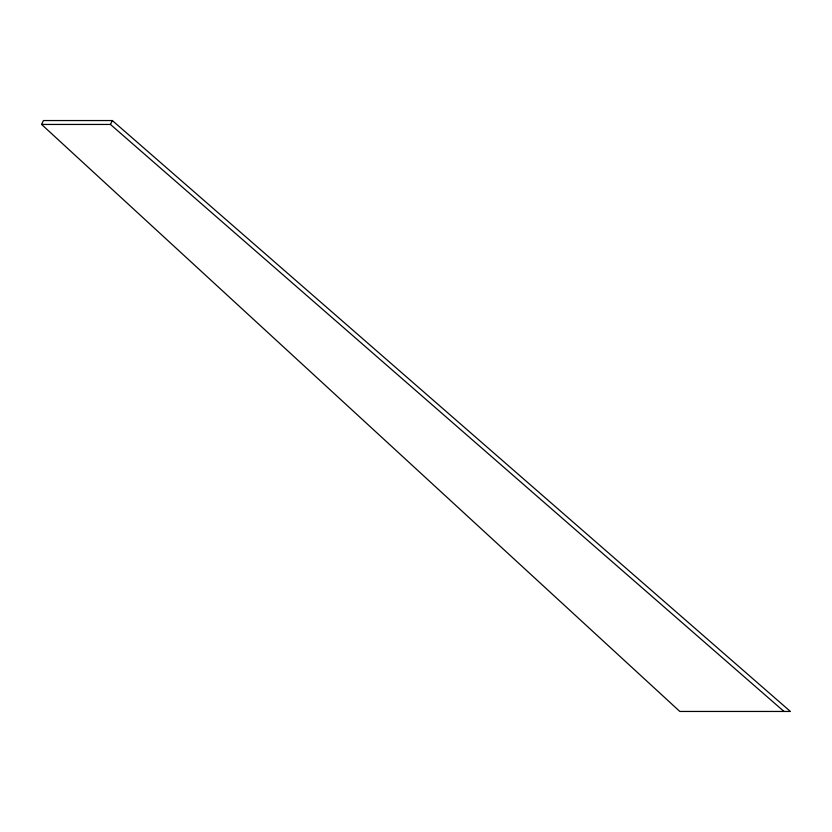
<?xml version="1.0" encoding="UTF-8"?>
<svg xmlns="http://www.w3.org/2000/svg" width="832" height="832" viewBox="0 0 832 832"><rect width="100%" height="100%" fill="white"/><g stroke="black" fill="none" stroke-linecap="round" stroke-linejoin="round"><path stroke-width="1.25" d="M41.6 124.446L43.399 120.546L112.341 120.546L790.4 711.454L679.827 711.454L41.6 124.446L110.438 124.446L784.014 711.454M110.438 124.446L112.341 120.546"/></g></svg>
